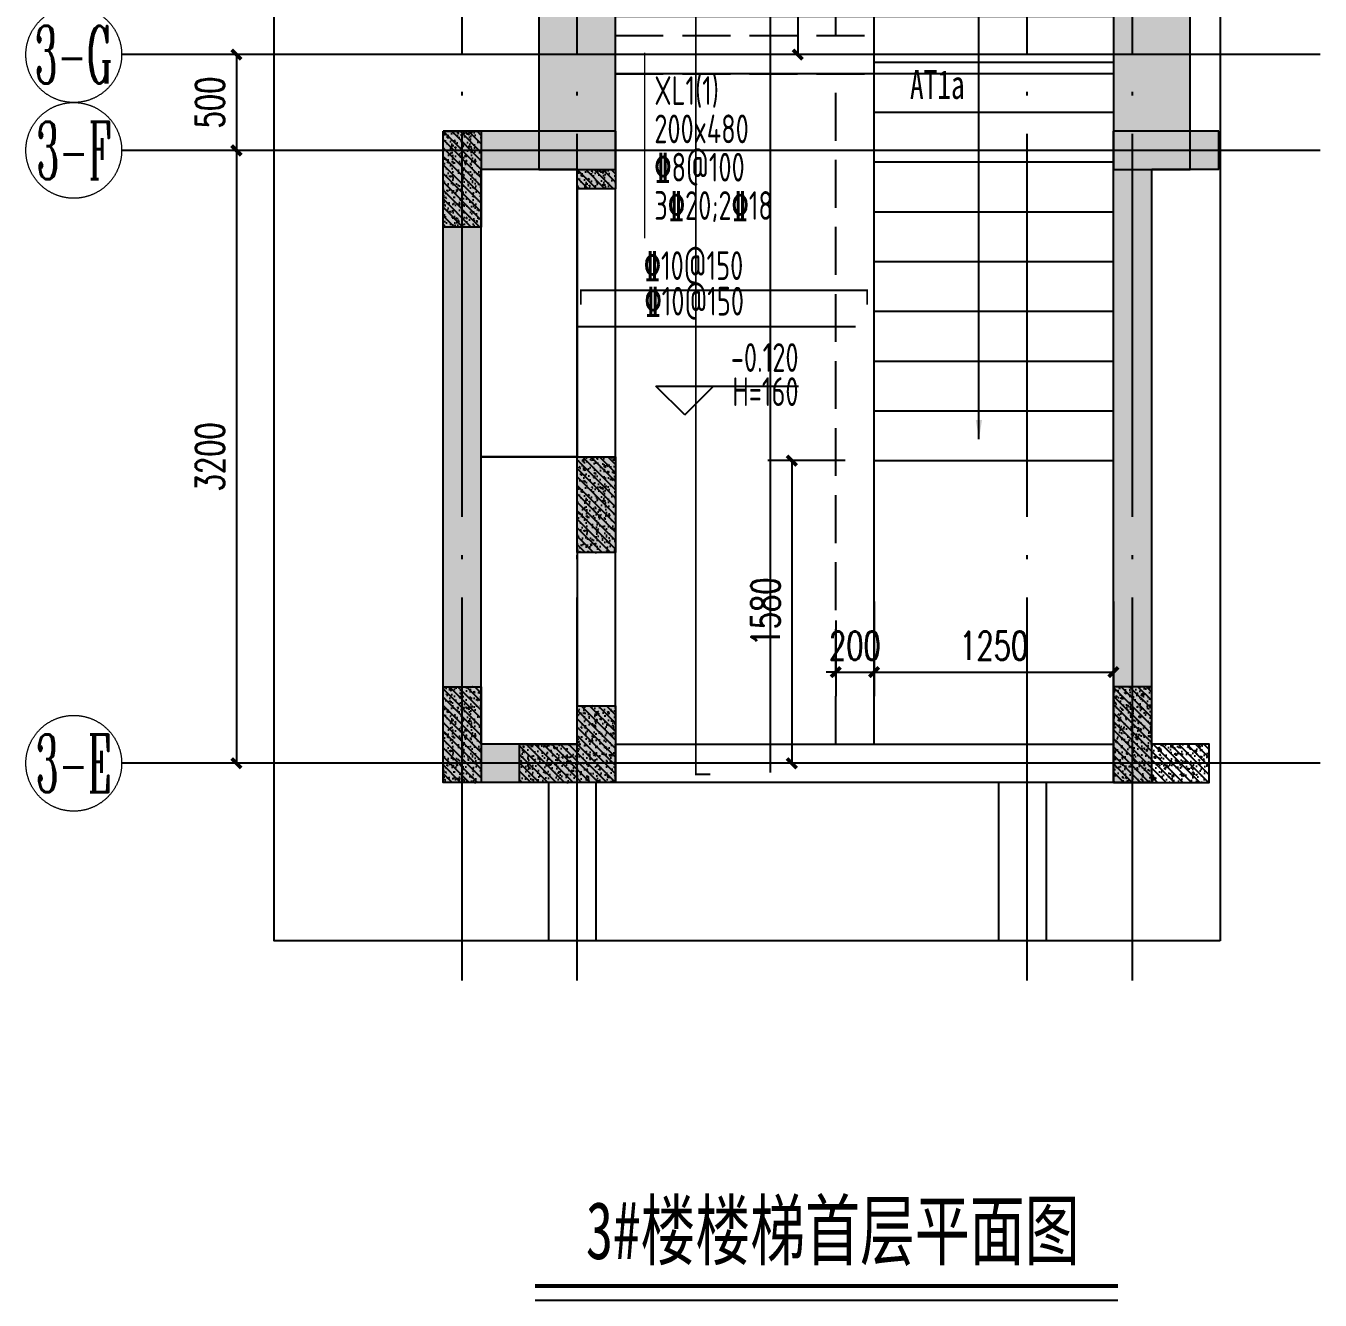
# Model space of a CAD drawing. Extents: x 1045983 to 1134482, y -686883 to -657183.
# Drawn here: x 1091347 to 1098104, y -670478 to -663825 of the extents above; entities that cross this region are included whole.
import ezdxf
from ezdxf.enums import TextEntityAlignment as Align
from ezdxf.xclip import XClip

# ---------------------------------------------------------------- set-up
doc = ezdxf.new("R2010")
doc.units = 0
doc.header["$LTSCALE"] = 1000
doc.header["$MEASUREMENT"] = 0
doc.header["$XCLIPFRAME"] = 2
for name, pattern in [('125-核心筒-首层南入$0$CONTINOUS', [0]), ('CENTER', [2, 1.25, -0.25, 0.25, -0.25]), ('DASH', [0.35, 0.25, -0.1]), ('DOTE', [2.42, 2, -0.2, 0.02, -0.2])]:
    doc.linetypes.add(name, pattern=pattern)
doc.layers.get('0').update_dxf_attribs({"linetype": 'CONTINUOUS'})
doc.layers.get('Defpoints').update_dxf_attribs({"linetype": 'CONTINUOUS'})
for name, color, linetype, lineweight in [('125-核心筒-首层南入$0$S-BEAM', 4, 'CONTINUOUS', 25), ('S-ANNO-AXIS', 4, 'CENTER', 0), ('S-BEAM-TEXT', 90, 'CONTINUOUS', 0)]:
    doc.layers.add(name, color=color, linetype=linetype, lineweight=lineweight)
for name, color, linetype in [('125-核心筒-首层南入$0$S-COLU', 252, 'CONTINUOUS'), ('125-核心筒-首层南入$0$S-COLU-HATC', 16, 'CONTINUOUS'), ('125-核心筒-首层南入$0$S-WALL', 40, 'CONTINUOUS'), ('125-核心筒-首层南入$0$S-WALL-BEAM', 120, 'CONTINUOUS'), ('125-核心筒-首层南入$0$S-WALL-COLU', 252, '125-核心筒-首层南入$0$CONTINOUS'), ('125-核心筒-首层南入$0$S-WALL-COLU-HATC', 16, 'CONTINUOUS'), ('125-核心筒-首层南入$0$S-WALL-HATC', 253, 'CONTINUOUS'), ('3#-夹层-墙体$0$3#-夹层$0$A-FLOR-STRS', 51, 'CONTINUOUS'), ('A-ANNO-DIMS', 3, 'CONTINUOUS'), ('S-ANNO-DIMS', 3, 'CONTINUOUS'), ('S-ANNO-DOTE', 230, 'CONTINUOUS'), ('S-ANNO-THIN', 3, 'CONTINUOUS'), ('S-DETL', 4, 'CONTINUOUS'), ('S-PC-BEAM-TL', 4, 'CONTINUOUS'), ('S-REIN', 1, 'CONTINUOUS'), ('S_A平-楼梯', 51, 'CONTINUOUS'), ('TEXT', 7, 'CONTINUOUS')]:
    doc.layers.add(name, color=color, linetype=linetype)
doc.layers.add('图名不打印', color=7, linetype='CONTINUOUS', plot=False)
doc.styles.add('-楷体_GB2312', font='')
doc.styles.add('_TCH_DIM_T3', font='SIMPLEX', dxfattribs={"width": 0.705882, "bigfont": 'GBCBIG'})
doc.styles.add('TSSD_Axis', font='complex.shx', dxfattribs={"width": 0.7, "bigfont": 'hztxt.shx'})
doc.styles.add('TSSD_Label', font='tssdeng.shx', dxfattribs={"width": 0.7, "bigfont": 'hztxt.shx'})
doc.styles.add('楷体GB312', font='', dxfattribs={"width": 0.7})
doc.styles.get('-楷体_GB2312').set_extended_font_data('楷体_GB2312')
doc.styles.get('楷体GB312').set_extended_font_data('楷体_GB2312')
doc.dimstyles.new('_TCH_ARCH&&50', dxfattribs={"dimtxt": 148.75, "dimasz": 50, "dimexe": 125, "dimexo": 150, "dimgap": 63.125, "dimtad": 1, "dimdec": 0, "dimzin": 0, "dimdsep": 46, "dimtxsty": '_TCH_DIM_T3', "dimblk": 'ARCHTICK', "dimcen": 0.09, "dimclrt": 7, "dimazin": 2, "dimtfac": 1, "dimtdec": 0, "dimtix": 1, "dimtmove": 2, "dimatfit": 3, "dimfxl": 1, "dimtolj": 1, "dimtzin": 0, "dimarcsym": 0})

# ---------------------------------------------------------------- blocks, each defined once
blk = doc.blocks.new('125-核心筒-首层南入')
at = {"layer": '125-核心筒-首层南入$0$S-COLU-HATC'}
h = blk.add_hatch(color=256, dxfattribs=at)
h.dxf.hatch_style = 1
h.paths.add_polyline_path([(-2050, 7800), (-1650, 7800), (-1650, 7000), (-2050, 7000)])
h = blk.add_hatch(color=256, dxfattribs=at)
h.dxf.hatch_style = 1
h.paths.add_polyline_path([(950, 7800), (1350, 7800), (1350, 7000), (950, 7000)])
at = {"layer": '125-核心筒-首层南入$0$S-WALL-COLU-HATC'}
h = blk.add_hatch(dxfattribs=at)
h.set_pattern_fill('AR-CONC', color=256, scale=10)
h.set_pattern_definition([(50, (14087.076, -230457.834), (71.726018, -6.275213), [7.5, -82.5]), (355, (14087.076, -230457.83), (-13.875133, 75.219213), [6, -66]), (100.4514, (14093.05, -230458.36), (57.850938, 68.943954), [6.37402, -70.114211]), (46.1842, (14087.08, -230437.83), (106.724105, -16.5519), [11.25, -123.75]), (96.6356, (14095.97, -230439.21), (93.46627, 97.411787), [9.56103, -105.1713]), (351.1842, (14087.08, -230437.83), (93.466195, 97.41186), [9, -99]), (21, (14097.076, -230442.834), (59.690705, -40.261889), [7.5, -82.5]), (326, (14097.076, -230442.83), (24.331533, 72.515005), [6, -66]), (71.4514, (14102.05, -230446.19), (84.022263, 32.25305), [6.37402, -70.114211]), (37.5, (14087.076, -230457.834), (1.2159855, 33.2893854), [0, -65.2, 0, -67, 0, -66.25]), (7.5, (14087.076, -230457.834), (26.306954, 39.441171), [0, -38.2, 0, -63.7, 0, -25.25]), (327.5, (14064.776, -230457.834), (53.3822436, -2.2554872), [0, -25, 0, -78, 0, -103.5]), (317.5, (14054.776, -230457.834), (58.318617, 10.010498), [0, -32.5, 0, -51.8, 0, -73.5])])
h.paths.add_polyline_path([(1850, 7200), (1650, 7200), (1650, 6700), (1850, 6700)])
h = blk.add_hatch(dxfattribs=at)
h.set_pattern_fill('ANSI31', color=256, scale=250, style=0)
h.set_pattern_definition([(45, (14087.076, -230457.834), (-22.097087, 22.097087), [])])
h.paths.add_polyline_path([(1850, 7200), (1650, 7200), (1650, 6700), (1850, 6700)])
h = blk.add_hatch(dxfattribs=at)
h.set_pattern_fill('AR-CONC', color=256, scale=10)
h.set_pattern_definition([(50, (13387.076, -230657.834), (71.726018, -6.275213), [7.5, -82.5]), (355, (13387.076, -230657.83), (-13.875133, 75.219213), [6, -66]), (100.4514, (13393.05, -230658.36), (57.850938, 68.943954), [6.37402, -70.114211]), (46.1842, (13387.08, -230637.83), (106.724105, -16.5519), [11.25, -123.75]), (96.6356, (13395.97, -230639.21), (93.46627, 97.411787), [9.56103, -105.1713]), (351.1842, (13387.08, -230637.83), (93.466195, 97.41186), [9, -99]), (21, (13397.076, -230642.834), (59.690705, -40.261889), [7.5, -82.5]), (326, (13397.076, -230642.83), (24.331533, 72.515005), [6, -66]), (71.4514, (13402.05, -230646.19), (84.022263, 32.25305), [6.37402, -70.114211]), (37.5, (13387.076, -230657.834), (1.2159855, 33.2893854), [0, -65.2, 0, -67, 0, -66.25]), (7.5, (13387.076, -230657.834), (26.306954, 39.441171), [0, -38.2, 0, -63.7, 0, -25.25]), (327.5, (13364.776, -230657.834), (53.3822436, -2.2554872), [0, -25, 0, -78, 0, -103.5]), (317.5, (13354.776, -230657.834), (58.318617, 10.010498), [0, -32.5, 0, -51.8, 0, -73.5])])
h.paths.add_polyline_path([(1150, 7000), (950, 7000), (950, 6900), (1150, 6900)])
h = blk.add_hatch(dxfattribs=at)
h.set_pattern_fill('ANSI31', color=256, scale=250, style=0)
h.set_pattern_definition([(45, (13387.076, -230657.834), (-22.097087, 22.097087), [])])
h.paths.add_polyline_path([(950, 6900), (1150, 6900), (1150, 7000), (950, 7000)])
h = blk.add_hatch(dxfattribs=at)
h.set_pattern_fill('AR-CONC', color=256, scale=10)
h.set_pattern_definition([(50, (13387.076, -232307.834), (71.726018, -6.275213), [7.5, -82.5]), (355, (13387.076, -232307.83), (-13.875133, 75.219213), [6, -66]), (100.4514, (13393.05, -232308.36), (57.850938, 68.943954), [6.37402, -70.114211]), (46.1842, (13387.08, -232287.83), (106.724105, -16.5519), [11.25, -123.75]), (96.6356, (13395.97, -232289.21), (93.46627, 97.411787), [9.56103, -105.1713]), (351.1842, (13387.08, -232287.83), (93.466195, 97.41186), [9, -99]), (21, (13397.076, -232292.834), (59.690705, -40.261889), [7.5, -82.5]), (326, (13397.076, -232292.83), (24.331533, 72.515005), [6, -66]), (71.4514, (13402.05, -232296.19), (84.022263, 32.25305), [6.37402, -70.114211]), (37.5, (13387.076, -232307.834), (1.2159855, 33.2893854), [0, -65.2, 0, -67, 0, -66.25]), (7.5, (13387.076, -232307.834), (26.306954, 39.441171), [0, -38.2, 0, -63.7, 0, -25.25]), (327.5, (13364.776, -232307.834), (53.3822436, -2.2554872), [0, -25, 0, -78, 0, -103.5]), (317.5, (13354.776, -232307.834), (58.318617, 10.010498), [0, -32.5, 0, -51.8, 0, -73.5])])
h.paths.add_polyline_path([(1150, 5500), (950, 5500), (950, 5000), (1150, 5000)])
h = blk.add_hatch(dxfattribs=at)
h.set_pattern_fill('ANSI31', color=256, scale=250, style=0)
h.set_pattern_definition([(45, (13387.076, -232307.834), (-22.097087, 22.097087), [])])
h.paths.add_polyline_path([(950, 5500), (1150, 5500), (1150, 5000), (950, 5000)])
h = blk.add_hatch(dxfattribs=at)
h.set_pattern_fill('AR-CONC', color=256, scale=10)
h.set_pattern_definition([(50, (15689.61, -237762.724), (71.726018, -6.275213), [7.5, -82.5]), (355, (15689.61, -237762.72), (-13.875133, 75.219213), [6, -66]), (100.4514, (15695.59, -237763.246), (57.850938, 68.943954), [6.37402, -70.114211]), (46.1842, (15689.61, -237742.72), (106.724105, -16.5519), [11.25, -123.75]), (96.6356, (15698.5, -237744.1), (93.46627, 97.411787), [9.56103, -105.1713]), (351.1842, (15689.61, -237742.72), (93.466195, 97.41186), [9, -99]), (21, (15699.61, -237747.724), (59.690705, -40.261889), [7.5, -82.5]), (326, (15699.61, -237747.72), (24.331533, 72.515005), [6, -66]), (71.4514, (15704.586, -237751.08), (84.022263, 32.25305), [6.37402, -70.114211]), (37.5, (15689.611, -237762.724), (1.2159855, 33.2893854), [0, -65.2, 0, -67, 0, -66.25]), (7.5, (15689.61, -237762.724), (26.306954, 39.441171), [0, -38.2, 0, -63.7, 0, -25.25]), (327.5, (15667.311, -237762.724), (53.3822436, -2.2554872), [0, -25, 0, -78, 0, -103.5]), (317.5, (15657.31, -237762.724), (58.318617, 10.010498), [0, -32.5, 0, -51.8, 0, -73.5])])
h.paths.add_polyline_path([(-1850, 4000), (-1850, 4300), (-1650, 4300), (-1650, 3800), (-2150, 3800), (-2150, 4000)])
h = blk.add_hatch(dxfattribs=at)
h.set_pattern_fill('ANSI31', color=256, scale=250, style=0)
h.set_pattern_definition([(45, (15689.61, -237762.724), (-22.097087, 22.097087), [])])
h.paths.add_polyline_path([(-1850, 4000), (-1850, 4300), (-1650, 4300), (-1650, 3800), (-2150, 3800), (-2150, 4000)])
h = blk.add_hatch(dxfattribs=at)
h.set_pattern_fill('AR-CONC', color=256, scale=10)
h.set_pattern_definition([(50, (14087.076, -233457.834), (71.726018, -6.275213), [7.5, -82.5]), (355, (14087.076, -233457.83), (-13.875133, 75.219213), [6, -66]), (100.4514, (14093.05, -233458.36), (57.850938, 68.943954), [6.37402, -70.114211]), (46.1842, (14087.08, -233437.83), (106.724105, -16.5519), [11.25, -123.75]), (96.6356, (14095.97, -233439.21), (93.46627, 97.411787), [9.56103, -105.1713]), (351.1842, (14087.08, -233437.83), (93.466195, 97.41186), [9, -99]), (21, (14097.076, -233442.834), (59.690705, -40.261889), [7.5, -82.5]), (326, (14097.076, -233442.83), (24.331533, 72.515005), [6, -66]), (71.4514, (14102.05, -233446.19), (84.022263, 32.25305), [6.37402, -70.114211]), (37.5, (14087.076, -233457.834), (1.2159855, 33.2893854), [0, -65.2, 0, -67, 0, -66.25]), (7.5, (14087.076, -233457.834), (26.306954, 39.441171), [0, -38.2, 0, -63.7, 0, -25.25]), (327.5, (14064.776, -233457.834), (53.3822436, -2.2554872), [0, -25, 0, -78, 0, -103.5]), (317.5, (14054.776, -233457.834), (58.318617, 10.010498), [0, -32.5, 0, -51.8, 0, -73.5])])
h.paths.add_polyline_path([(1850, 4300), (1650, 4300), (1650, 3800), (1850, 3800)])
h = blk.add_hatch(dxfattribs=at)
h.set_pattern_fill('ANSI31', color=256, scale=250, style=0)
h.set_pattern_definition([(45, (14087.076, -233457.834), (-22.097087, 22.097087), [])])
h.paths.add_polyline_path([(1850, 4300), (1650, 4300), (1650, 3800), (1850, 3800)])
h = blk.add_hatch(dxfattribs=at)
h.set_pattern_fill('AR-CONC', color=256, scale=10)
h.set_pattern_definition([(50, (16687.05, -238136.99), (71.726018, -6.275213), [7.5, -82.5]), (355, (16687.05, -238136.99), (-13.875133, 75.219213), [6, -66]), (100.4514, (16693.03, -238137.51), (57.850938, 68.943954), [6.37402, -70.114211]), (46.1842, (16687.05, -238116.99), (106.724105, -16.5519), [11.25, -123.75]), (96.6356, (16695.95, -238118.37), (93.46627, 97.411787), [9.56103, -105.1713]), (351.1842, (16687.05, -238116.99), (93.466195, 97.41186), [9, -99]), (21, (16697.05, -238121.99), (59.690705, -40.261889), [7.5, -82.5]), (326, (16697.05, -238121.99), (24.331533, 72.515005), [6, -66]), (71.4514, (16702.03, -238125.345), (84.022263, 32.25305), [6.37402, -70.114211]), (37.5, (16687.052, -238136.99), (1.2159855, 33.2893854), [0, -65.2, 0, -67, 0, -66.25]), (7.5, (16687.052, -238136.99), (26.306954, 39.441171), [0, -38.2, 0, -63.7, 0, -25.25]), (327.5, (16664.752, -238136.99), (53.3822436, -2.2554872), [0, -25, 0, -78, 0, -103.5]), (317.5, (16654.752, -238136.99), (58.318617, 10.010498), [0, -32.5, 0, -51.8, 0, -73.5])])
h.paths.add_polyline_path([(1150, 4000), (1150, 4200), (950, 4200), (950, 3800), (1450, 3800), (1450, 4000)])
h = blk.add_hatch(dxfattribs=at)
h.set_pattern_fill('ANSI31', color=256, scale=250, style=0)
h.set_pattern_definition([(45, (16687.052, -238136.99), (-22.097087, 22.097087), [])])
h.paths.add_polyline_path([(1150, 4000), (1150, 4200), (950, 4200), (950, 3800), (1450, 3800), (1450, 4000)])
at = {"layer": '125-核心筒-首层南入$0$S-WALL-HATC'}
for points in [[(-2050, 7000), (-2050, 7200), (-2200, 7200), (-2200, 7000)], [(1350, 7200), (1350, 7000), (1650, 7000), (1749.8, 7100), (1750, 7200)], [(1749.8, 7100), (1850, 7000), (1850, 7200), (1749.3, 7200)], [(1650, 5500), (1850, 5500), (1850, 7000), (1749.8, 7100), (1650, 7000)], [(-1650, 7000), (-1850, 7000), (-1850, 4000), (-1650, 3800)], [(1150, 7000), (950, 7000), (950, 6900), (1150, 6900)], [(950, 5500), (950, 5000), (1150, 5000), (1150, 5500)], [(1650, 5350), (1850, 5350), (1850, 5500), (1650, 5500)], [(1750, 3933.3), (1850, 4000), (1850, 5350), (1650, 5350), (1650, 4000)], [(1150, 4000), (1150, 4200), (950, 4200), (950, 3800)], [(-1850, 4000), (-1850, 3800), (-1650, 3800)], [(1150, 4000), (950, 3800), (1750, 3800), (1750, 3933.3), (1650, 4000)], [(1750, 3933.3), (1750, 3800), (1850, 3800), (1850, 4000)]]:
    blk.add_hatch(color=256, dxfattribs=at).paths.add_polyline_path(points)
at = {"layer": '125-核心筒-首层南入$0$S-BEAM'}
blk.add_lwpolyline([(950, 7500), (950, 7800), (-1649.7, 7800), (-1649.7, 7500)], close=True, dxfattribs=at)
at = {"layer": '125-核心筒-首层南入$0$S-COLU'}
for points in [[(-2050, 7800), (-1650, 7800), (-1650, 7000), (-2050, 7000)], [(950, 7800), (1350, 7800), (1350, 7000), (950, 7000)]]:
    blk.add_lwpolyline(points, close=True, dxfattribs=at)
at = {"layer": '125-核心筒-首层南入$0$S-WALL'}
for p, q in [((-2200, 7200), (-1650, 7200)), ((-1650, 3800), (-1650, 7200)), ((950, 7200), (950, 6900)), ((950, 7200), (1850, 7200)), ((1850, 5500), (1850, 7200)), ((-2200, 7000), (-1850, 7000)), ((-1850, 3800), (-1850, 7000)), ((1150, 6900), (1150, 7000)), ((1150, 7000), (1650, 7000)), ((1650, 5500), (1650, 7000)), ((1850, 7000), (1850, 7000)), ((950, 6900), (1150, 6900)), ((1650, 5350), (1650, 5500)), ((1850, 5350), (1850, 5500)), ((950, 5350), (950, 5000)), ((1150, 5000), (1150, 5350)), ((1650, 4000), (1650, 5350)), ((1850, 3800), (1850, 5350)), ((950, 5000), (1150, 5000)), ((1150, 4200), (950, 4200)), ((950, 4200), (950, 3800)), ((1150, 4000), (1150, 4200)), ((-1850, 4000), (-1850, 4000)), ((1150, 4000), (1650, 4000)), ((1850, 4000), (1850, 4000)), ((-1850, 3800), (-1650, 3800)), ((950, 3800), (1850, 3800))]:
    blk.add_line(p, q, dxfattribs=at)
blk.add_lwpolyline([(-2200, 7000), (-2200, 7200)], dxfattribs=at)
at = {"layer": '125-核心筒-首层南入$0$S-WALL-BEAM'}
for points in [[(950, 6900), (1150, 6900), (1150, 5500), (950, 5500)], [(1650, 5500), (1650, 5500), (1150, 5500), (1150, 5500)], [(950, 5000), (1150, 5000), (1150, 4200), (950, 4200)], [(-1650, 3800), (950, 3800), (950, 4000), (-1650, 4000)], [(-1300, 3800), (-1050, 3800), (-1050, 2400), (-1300, 2400)], [(1050, 3799.7), (1300, 3800), (1300, 2400), (1050, 2399.7)]]:
    blk.add_lwpolyline(points, close=True, dxfattribs=at)
at = {"layer": '125-核心筒-首层南入$0$S-WALL-COLU', "lineweight": -2}
for points in [[(1850, 7200), (1650, 7200), (1650, 6700), (1850, 6700)], [(1150, 7000), (950, 7000), (950, 6900), (1150, 6900)], [(1150, 5500), (950, 5500), (950, 5000), (1150, 5000)], [(1850, 4300), (1650, 4300), (1650, 3800), (1850, 3800)]]:
    blk.add_lwpolyline(points, close=True, dxfattribs=at)
at = {"layer": '125-核心筒-首层南入$0$S-WALL-COLU', "linetype": 'ByBlock'}
for points in [[(-1850, 4000), (-1850, 4300), (-1650, 4300), (-1650, 3800), (-2150, 3800), (-2150, 4000), (-1850, 4000)], [(1150, 4000), (1150, 4200), (950, 4200), (950, 3800), (1450, 3800), (1450, 4000), (1150, 4000)]]:
    blk.add_lwpolyline(points, dxfattribs=at)
blk = doc.blocks.new('ts_axno')
at = {"color": 0, "linetype": 'ByBlock', "lineweight": -2}
blk.add_circle((0, 0), 0.5, dxfattribs=at)
at = {"color": 0, "linetype": 'ByBlock', "lineweight": -2, "style": 'TSSD_Axis', "width": 0.7}
blk.add_attdef('A', text='', height=0.6, dxfattribs=at).set_placement((0, 0), align=Align.MIDDLE_CENTER)
blk = doc.blocks.new('_ArchTick')
at = {"color": 0, "linetype": 'ByBlock', "const_width": 0.4}
blk.add_lwpolyline([(-0.5, -0.5), (0.5, 0.5)], dxfattribs=at)
blk = doc.blocks.new('*D422')
at = {"layer": 'Defpoints', "color": 0, "transparency": 16777216}
for p in [(1036613.4, -614002.6), (1036162.1, -614502.6), (1036613.4, -614502.6)]:
    blk.add_point(p, dxfattribs=at)
at = {"layer": 'S-ANNO-DIMS', "color": 0, "lineweight": -2, "transparency": 16777216}
for p, q in [((1036463.4, -614002.6), (1036037.1, -614002.6)), ((1036162.1, -614002.6), (1036162.1, -614502.6)), ((1036463.4, -614502.6), (1036037.1, -614502.6))]:
    blk.add_line(p, q, dxfattribs=at)
at = {"layer": 'S-ANNO-DIMS', "color": 0, "lineweight": -2, "transparency": 16777216, "xscale": 50, "yscale": 50, "zscale": 50}
for p, rotation in [((1036162.1, -614002.6), 90), ((1036162.1, -614502.6), 270)]:
    blk.add_blockref('_ArchTick', p, dxfattribs=dict(at, rotation=rotation))
at = {"layer": 'S-ANNO-DIMS', "color": 7, "transparency": 16777216, "insert": (1036024.6, -614252.6), "char_height": 148.75, "attachment_point": 5, "rotation": 90, "style": '_TCH_DIM_T3'}
blk.add_mtext('\\A1;500', dxfattribs=at)
blk = doc.blocks.new('*D423')
at = {"layer": 'Defpoints', "color": 0, "transparency": 16777216}
for p in [(1036613.4, -614502.6), (1036162.1, -617702.6), (1036793, -617702.6)]:
    blk.add_point(p, dxfattribs=at)
at = {"layer": 'S-ANNO-DIMS', "color": 0, "lineweight": -2, "transparency": 16777216}
for p, q in [((1036463.4, -614502.6), (1036037.1, -614502.6)), ((1036162.1, -614502.6), (1036162.1, -617702.6)), ((1036643, -617702.6), (1036037.1, -617702.6))]:
    blk.add_line(p, q, dxfattribs=at)
at = {"layer": 'S-ANNO-DIMS', "color": 0, "lineweight": -2, "transparency": 16777216, "xscale": 50, "yscale": 50, "zscale": 50}
for p, rotation in [((1036162.1, -614502.6), 90), ((1036162.1, -617702.6), 270)]:
    blk.add_blockref('_ArchTick', p, dxfattribs=dict(at, rotation=rotation))
at = {"layer": 'S-ANNO-DIMS', "color": 7, "transparency": 16777216, "insert": (1036024.6, -616102.6), "char_height": 148.75, "attachment_point": 5, "rotation": 90, "style": '_TCH_DIM_T3'}
blk.add_mtext('\\A1;3200', dxfattribs=at)
blk = doc.blocks.new('*D456')
at = {"layer": 'A-ANNO-DIMS', "color": 0, "lineweight": -2, "transparency": 16777216}
for p, q in [((1108259.8, -679781.2), (1108259.8, -680273.9)), ((1109509.8, -679781.2), (1109509.8, -680273.9)), ((1108259.8, -680148.9), (1109509.8, -680148.9))]:
    blk.add_line(p, q, dxfattribs=at)
at = {"layer": 'Defpoints', "color": 0, "transparency": 16777216}
for p in [(1108259.8, -679631.2), (1109509.8, -679631.2), (1109509.8, -680148.9)]:
    blk.add_point(p, dxfattribs=at)
at = {"layer": 'A-ANNO-DIMS', "color": 0, "lineweight": -2, "transparency": 16777216, "xscale": 50, "yscale": 50, "zscale": 50, "rotation": 180}
blk.add_blockref('_ArchTick', (1108259.8, -680148.9), dxfattribs=at)
at = {"layer": 'A-ANNO-DIMS', "color": 0, "lineweight": -2, "transparency": 16777216, "xscale": 50, "yscale": 50, "zscale": 50}
blk.add_blockref('_ArchTick', (1109509.8, -680148.9), dxfattribs=at)
at = {"layer": 'A-ANNO-DIMS', "color": 7, "transparency": 16777216, "insert": (1108884.8, -680011.4), "char_height": 148.75, "attachment_point": 5, "style": '_TCH_DIM_T3'}
blk.add_mtext('\\A1;1250', dxfattribs=at)
blk = doc.blocks.new('*D457')
at = {"layer": 'Defpoints', "color": 0, "transparency": 16777216}
for p in [(1108259.8, -679045), (1107831.1, -680625), (1108259.8, -680625)]:
    blk.add_point(p, dxfattribs=at)
at = {"layer": 'S-ANNO-DIMS', "color": 0, "lineweight": -2, "transparency": 16777216}
for p, q in [((1108109.8, -679045), (1107706.1, -679045)), ((1107831.1, -679045), (1107831.1, -680625)), ((1108109.8, -680625), (1107706.1, -680625))]:
    blk.add_line(p, q, dxfattribs=at)
at = {"layer": 'S-ANNO-DIMS', "color": 0, "lineweight": -2, "transparency": 16777216, "xscale": 50, "yscale": 50, "zscale": 50}
for p, rotation in [((1107831.1, -679045), 90), ((1107831.1, -680625), 270)]:
    blk.add_blockref('_ArchTick', p, dxfattribs=dict(at, rotation=rotation))
at = {"layer": 'S-ANNO-DIMS', "color": 7, "transparency": 16777216, "insert": (1107693.6, -679835), "char_height": 148.75, "attachment_point": 5, "rotation": 90, "style": '_TCH_DIM_T3'}
blk.add_mtext('\\A1;1580', dxfattribs=at)
blk = doc.blocks.new('*D458')
at = {"layer": 'Defpoints', "color": 0, "transparency": 16777216}
for p in [(1108259.8, -675145), (1107861.7, -676925), (1108259.8, -676925)]:
    blk.add_point(p, dxfattribs=at)
at = {"layer": 'S-ANNO-DIMS', "color": 0, "lineweight": -2, "transparency": 16777216}
for p, q in [((1108109.8, -675145), (1107736.7, -675145)), ((1107861.7, -675145), (1107861.7, -676925)), ((1108109.8, -676925), (1107736.7, -676925))]:
    blk.add_line(p, q, dxfattribs=at)
at = {"layer": 'S-ANNO-DIMS', "color": 0, "lineweight": -2, "transparency": 16777216, "xscale": 50, "yscale": 50, "zscale": 50}
for p, rotation in [((1107861.7, -675145), 90), ((1107861.7, -676925), 270)]:
    blk.add_blockref('_ArchTick', p, dxfattribs=dict(at, rotation=rotation))
at = {"layer": 'S-ANNO-DIMS', "color": 7, "transparency": 16777216, "insert": (1107724.2, -676035), "char_height": 148.75, "attachment_point": 5, "rotation": 90, "style": '_TCH_DIM_T3'}
blk.add_mtext('\\A1;1780', dxfattribs=at)
blk = doc.blocks.new('*D459')
at = {"layer": 'Defpoints', "color": 0, "transparency": 16777216}
for p in [(1108059.8, -679729.9), (1108259.8, -679729.9), (1108259.8, -680148.9)]:
    blk.add_point(p, dxfattribs=at)
at = {"layer": 'S-ANNO-DIMS', "color": 0, "lineweight": -2, "transparency": 16777216}
for p, q in [((1108059.8, -679879.9), (1108059.8, -680273.9)), ((1108259.8, -679879.9), (1108259.8, -680273.9)), ((1108059.8, -680148.9), (1108009.8, -680148.9)), ((1108059.8, -680148.9), (1108259.8, -680148.9)), ((1108259.8, -680148.9), (1108309.8, -680148.9))]:
    blk.add_line(p, q, dxfattribs=at)
at = {"layer": 'S-ANNO-DIMS', "color": 0, "lineweight": -2, "transparency": 16777216, "xscale": 50, "yscale": 50, "zscale": 50}
blk.add_blockref('_ArchTick', (1108059.8, -680148.9), dxfattribs=at)
at = {"layer": 'S-ANNO-DIMS', "color": 0, "lineweight": -2, "transparency": 16777216, "xscale": 50, "yscale": 50, "zscale": 50, "rotation": 180}
blk.add_blockref('_ArchTick', (1108259.8, -680148.9), dxfattribs=at)
at = {"layer": 'S-ANNO-DIMS', "color": 7, "transparency": 16777216, "insert": (1108159.8, -680011.4), "char_height": 148.75, "attachment_point": 5, "style": '_TCH_DIM_T3'}
blk.add_mtext('\\A1;200', dxfattribs=at)
blk = doc.blocks.new('3#轴线')
at = {"layer": 'S-ANNO-DOTE', "linetype": 'DOTE'}
for p, q in [((1037340.9, -618836.3), (1037340.9, -609913.2)), ((1037940.9, -618836.3), (1037940.9, -609913.2)), ((1040290.9, -618836.3), (1040290.9, -609913.2)), ((1040840.9, -618836.3), (1040840.9, -609913.2))]:
    blk.add_line(p, q, dxfattribs=at)
at = {"layer": 'S-ANNO-DOTE'}
for p, q in [((1041819.7, -614002.6), (1035563.3, -614002.6)), ((1041819.7, -614502.6), (1035563.3, -614502.6)), ((1041819.7, -617702.6), (1035563.3, -617702.6))]:
    blk.add_line(p, q, dxfattribs=at)
at = {"layer": 'S-ANNO-AXIS'}
ref = blk.add_blockref('ts_axno', (1035313.3, -614002.6), dxfattribs=dict(at, xscale=500, yscale=500, zscale=500))
ref.add_attrib('3-E', '3-G', dxfattribs={"height": 300, "style": 'TSSD_Axis', "width": 0.459016}).set_placement((1035313.3, -614002.6), align=Align.MIDDLE_CENTER)
ref = blk.add_blockref('ts_axno', (1035313.3, -614502.6), dxfattribs=dict(at, xscale=500, yscale=500, zscale=500))
ref.add_attrib('3-E', '3-F', dxfattribs={"height": 300, "style": 'TSSD_Axis', "width": 0.459016}).set_placement((1035313.3, -614502.6), align=Align.MIDDLE_CENTER)
ref = blk.add_blockref('ts_axno', (1035313.3, -617702.6), dxfattribs=dict(at, xscale=500, yscale=500, zscale=500))
ref.add_attrib('3-E', '3-E', dxfattribs={"height": 300, "style": 'TSSD_Axis', "width": 0.459016}).set_placement((1035313.3, -617702.6), align=Align.MIDDLE_CENTER)
at = {"layer": 'S-ANNO-DIMS'}
for base, p1, p2, picture, middle in [((1036162.1, -614502.6), (1036613.4, -614002.6), (1036613.4, -614502.6), '*D422', (1036024.6, -614252.6)), ((1036162.1, -617702.6), (1036613.4, -614502.6), (1036793, -617702.6), '*D423', (1036024.6, -616102.6))]:
    dim = blk.add_linear_dim(base=base, p1=p1, p2=p2, angle=90, dimstyle='_TCH_ARCH&&50', dxfattribs=at)
    dim.commit()
    dim.dimension.update_dxf_attribs({"geometry": picture, "text_midpoint": middle})
blk = doc.blocks.new('首层踏步')
at = {"layer": '3#-夹层-墙体$0$3#-夹层$0$A-FLOR-STRS'}
for p, q in [((1108259.8, -676965), (1109509.8, -676965)), ((1108259.8, -677225), (1109509.8, -677225)), ((1108259.8, -677485), (1109509.8, -677485)), ((1108259.8, -677745), (1109509.8, -677745)), ((1108259.8, -678005), (1109509.8, -678005)), ((1108259.8, -678265), (1109509.8, -678265)), ((1108259.8, -678525), (1109509.8, -678525)), ((1108259.8, -678785), (1109509.8, -678785)), ((1108259.8, -679045), (1109509.8, -679045))]:
    blk.add_line(p, q, dxfattribs=at)
at = {"layer": 'S-ANNO-THIN'}
for p, q in [((1107271.6, -678806.5), (1107121.6, -678656.5)), ((1107121.6, -678656.5), (1107421.6, -678656.5)), ((1107271.6, -678806.5), (1107421.6, -678656.5)), ((1107421.6, -678656.5), (1107865.9, -678656.5)), ((1107271.6, -678806.5), (1107271.6, -678806.5)), ((1107271.6, -678806.5), (1107271.6, -678806.5))]:
    blk.add_line(p, q, dxfattribs=at)
at = {"layer": 'S-DETL', "linetype": 'DASH'}
for p, q in [((1106909.8, -676825), (1108259.8, -676825)), ((1106909.8, -677025), (1108259.8, -677025))]:
    blk.add_line(p, q, dxfattribs=at)
for points in [[(1108059.8, -676825), (1108059.8, -673925)], [(1108059.8, -680525), (1108059.8, -677025)]]:
    blk.add_lwpolyline(points, dxfattribs=at)
at = {"layer": 'S-DETL'}
blk.add_lwpolyline([(1108259.8, -680525), (1108259.8, -673925)], dxfattribs=at)
at = {"layer": 'S-REIN'}
for points in [[(1107404.8, -673815.8, 10, 10, 0), (1107329.8, -673815.8, 10, 10, 0), (1107329.8, -680683.3, 10, 10, 0), (1107404.8, -680683.3, 10, 10, 0)], [(1107717.9, -673815.8, 10, 10, 0), (1107717.9, -680673.6, 10, 10, 0)], [(1106729.2, -678230.4, 10, 10, 0), (1106729.2, -678155.4, 10, 10, 0), (1108223.9, -678155.4, 10, 10, 0), (1108223.9, -678230.4, 10, 10, 0)], [(1106709.8, -678345.1, 10, 10, 0), (1108164.2, -678345.1, 10, 10, 0)]]:
    blk.add_lwpolyline(points, format="xyseb", dxfattribs=at)
at = {"layer": 'S-ANNO-THIN', "style": 'TSSD_Label', "width": 0.7}
for s, p in [('%%13210@150', (1107577.1, -678146.6, 0)), ('%%13210@150', (1107580.9, -678332.4, 0)), ('-0.120', (1107865.9, -678626.5)), ('H=160', (1107865.9, -678804.6))]:
    blk.add_text(s, height=150, dxfattribs=at).set_placement(p, align=Align.BOTTOM_RIGHT)
at = {"layer": 'TEXT', "ltscale": 99, "style": '-楷体_GB2312', "width": 0.7}
blk.add_text('AT1a', height=150, dxfattribs=at).set_placement((1108733.2, -677201.1), align=Align.BOTTOM_RIGHT)
at = {"layer": 'A-ANNO-DIMS'}
dim = blk.add_linear_dim(base=(1109509.8, -680148.9), p1=(1108259.8, -679631.2), p2=(1109509.8, -679631.2), dimstyle='_TCH_ARCH&&50', dxfattribs=at)
dim.commit()
dim.dimension.update_dxf_attribs({"geometry": '*D456', "text_midpoint": (1108884.8, -680011.4)})
at = {"layer": 'S-ANNO-DIMS'}
for base, p1, p2, picture, middle in [((1107861.7, -676925), (1108259.8, -675145), (1108259.8, -676925), '*D458', (1107724.2, -676035)), ((1107831.1, -680625), (1108259.8, -679045), (1108259.8, -680625), '*D457', (1107693.6, -679835))]:
    dim = blk.add_linear_dim(base=base, p1=p1, p2=p2, angle=90, dimstyle='_TCH_ARCH&&50', dxfattribs=at)
    dim.commit()
    dim.dimension.update_dxf_attribs({"geometry": picture, "text_midpoint": middle})
dim = blk.add_linear_dim(base=(1108259.8, -680148.9), p1=(1108059.8, -679729.9), p2=(1108259.8, -679729.9), dimstyle='_TCH_ARCH&&50', dxfattribs=at)
dim.commit()
dim.dimension.update_dxf_attribs({"geometry": '*D459', "text_midpoint": (1108159.8, -680011.4)})
at = {"layer": 'S-ANNO-THIN'}
blk.add_leader([(1108807.5, -678932), (1108807.5, -674750.9)], dimstyle='_TCH_ARCH&&50', override={"dimasz": 100}, dxfattribs=at)

msp = doc.modelspace()

# ---------------------------------------------------------------- linework, layer by layer
at = {"layer": 'S-BEAM-TEXT'}
msp.add_line((1094577.8, -664932.4), (1094577.8, -663964.7), dxfattribs=at)
at = {"layer": '图名不打印'}
msp.add_line((1094005.5, -670477.6), (1097048, -670477.6), dxfattribs=at)
at = {"layer": '图名不打印', "const_width": 20}
msp.add_lwpolyline([(1094005.5, -670403.5), (1097048, -670403.5)], dxfattribs=at)

# ---------------------------------------------------------------- block references
ref = msp.add_blockref('125-核心筒-首层南入', (1095374.7, -671574.7), dxfattribs=dict(xscale=-1))
XClip(ref).set_block_clipping_path([(-2207.449138622, 2972.3259173888), (2731.23343477, 11557.6664641434)])
at = {"layer": 'S-PC-BEAM-TL'}
msp.add_blockref('首层踏步', (-12485.1, 12950.4), dxfattribs=at)
at = {"layer": 'S_A平-楼梯'}
msp.add_blockref('3#轴线', (56283.8, -49972.1), dxfattribs=at)

# ---------------------------------------------------------------- texts
at = {"layer": 'S-BEAM-TEXT', "style": 'TSSD_Label', "width": 0.7}
for s, p in [('XL1(1)', (1094627.8, -664282.4)), ('200x480', (1094627.8, -664482.4)), ('%%1328@100', (1094627.8, -664682.4)), ('3%%13220;2%%13218', (1094627.8, -664882.4))]:
    msp.add_text(s, height=150, dxfattribs=at).set_placement(p, align=Align.BOTTOM_LEFT)
at = {"layer": '图名不打印', "style": '楷体GB312', "width": 0.7}
msp.add_text('3#楼楼梯首层平面图', height=300, dxfattribs=at).set_placement((1094270.2, -670263.3, 0))

doc.saveas('drawing.dxf')
